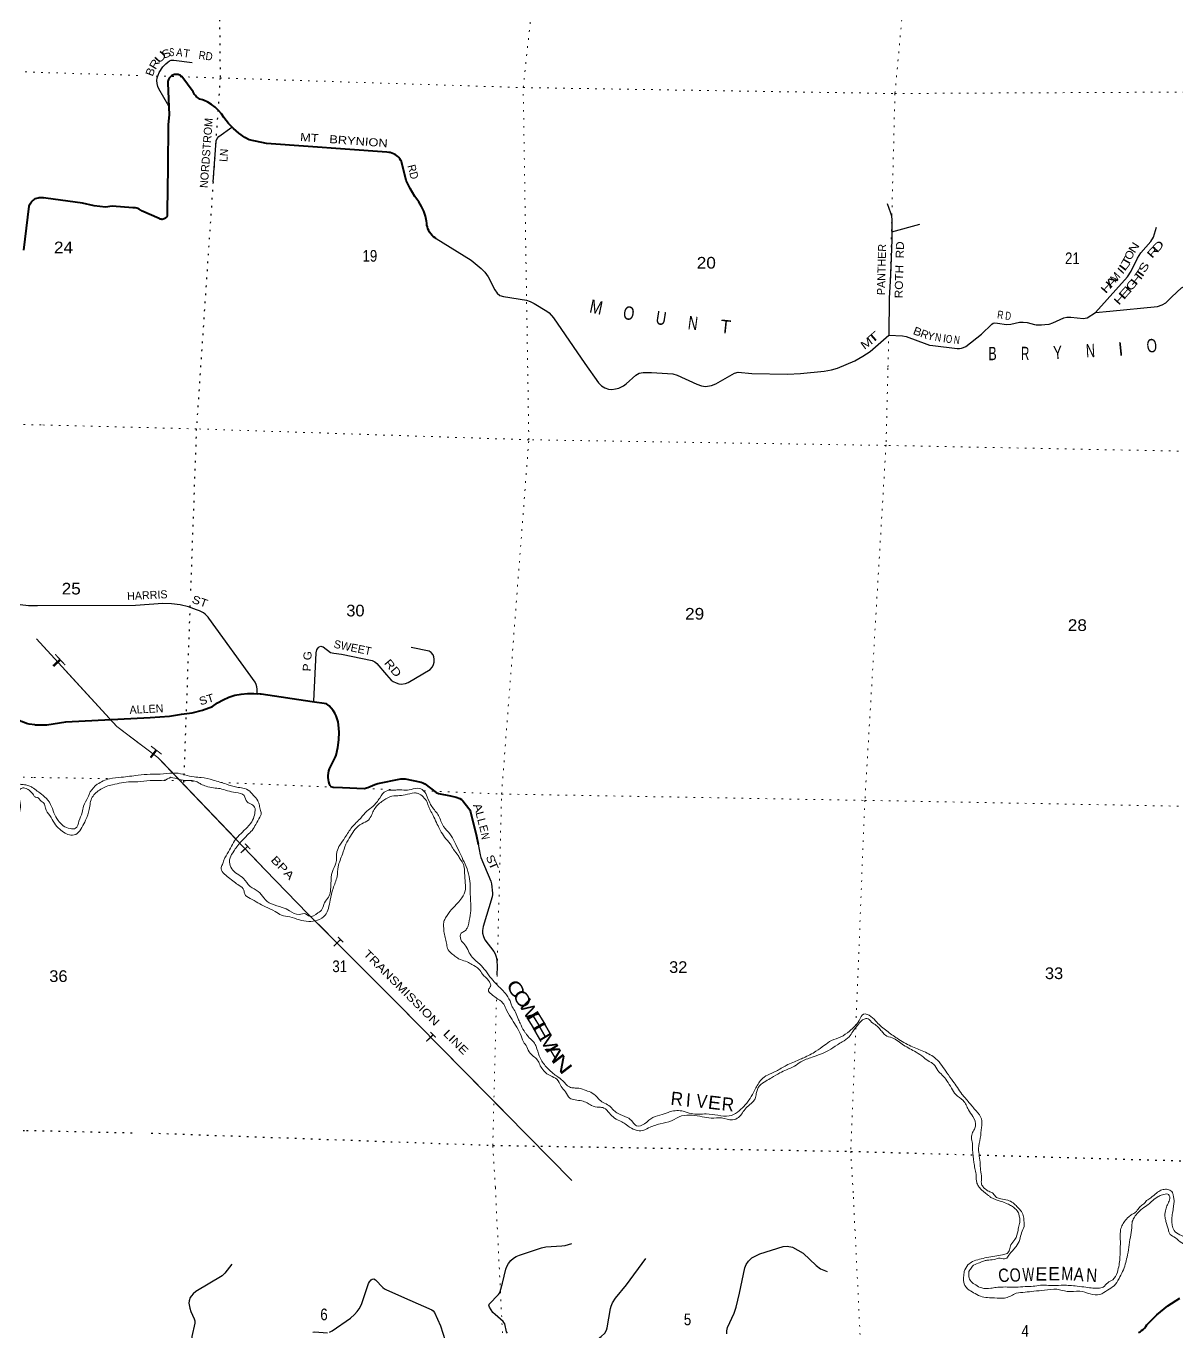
# Model space of a CAD drawing. Header units: feet. Extents: x -509309 to -252658, y -547785 to -360805.
# Drawn here: x -476531 to -459270, y -500895 to -481320 of the extents above; entities that cross this region are included whole.
import ezdxf
from ezdxf.enums import TextEntityAlignment as Align

# ---------------------------------------------------------------- set-up
doc = ezdxf.new("R2010")
doc.units = ezdxf.units.FT
doc.header["$LTSCALE"] = 80
doc.linetypes.add('DOTTED', pattern=[1.5, 0.3, -1.2])
for name, color, linetype, lineweight in [('26', 7, 'Continuous', 40), ('27', 7, 'Continuous', 13), ('29', 7, 'Continuous', 25), ('39', 7, 'Continuous', 13), ('42', 7, 'Continuous', 13), ('46', 7, 'Continuous', 13), ('6', 7, 'DOTTED', 25), ('7', 7, 'DOTTED', 13)]:
    doc.layers.add(name, color=color, linetype=linetype, lineweight=lineweight)
doc.layers.add('30', color=7, linetype='Continuous')
doc.layers.add('41', color=7, linetype='Continuous')

msp = doc.modelspace()

# ---------------------------------------------------------------- linework, layer by layer
at = {"layer": '26'}
msp.add_line((-476235.98, -483897.05), (-476268, -483892.05), dxfattribs=at)
for points in [[(-470378, -484506.05), (-470396.58, -484494.63), (-470420.12, -484477.02), (-470441.69, -484457.05), (-470461.06, -484434.93), (-470478, -484410.92), (-470492.35, -484385.26), (-470503.93, -484358.24), (-470512.62, -484330.16), (-470518.33, -484301.32), (-470521, -484272.05), (-470525.03, -484245.15), (-470542.07, -484168.74), (-470567, -484094.53), (-470599.55, -484023.33), (-470639.36, -483955.92), (-470686, -483893.05), (-470700.05, -483872.71), (-470770.31, -483756.23), (-470828, -483633.05), (-470902, -483347.05), (-470910.01, -483331.86), (-470923.66, -483310.71), (-470939.46, -483291.1), (-470957.21, -483273.25), (-470976.74, -483257.36), (-470997.82, -483243.59), (-471020.22, -483232.1), (-471043.7, -483223.01), (-471068, -483216.43), (-471092.86, -483212.43), (-471118, -483211.05), (-472927, -483077.05), (-473186, -483024.05), (-473249.55, -482988.27), (-473339.43, -482926.76), (-473422.39, -482856.18), (-473497.52, -482777.33), (-473564, -482691.05), (-473602.03, -482635.4), (-473646, -482583.6), (-473695.15, -482536.68), (-473748.93, -482495.16), (-473806.76, -482459.48), (-473868, -482430.05), (-473884.52, -482426.8), (-473905.08, -482420.72), (-473924.9, -482412.52), (-473943.74, -482402.29), (-473961.42, -482390.15), (-473977.73, -482376.23), (-473992.49, -482360.68), (-474005.55, -482343.68), (-474016.76, -482325.4), (-474026, -482306.05), (-474197, -482073.05), (-474202.6, -482068.78), (-474213.96, -482061.47), (-474226.02, -482055.39), (-474238.65, -482050.61), (-474251.71, -482047.17), (-474265.05, -482045.12), (-474278.54, -482044.47), (-474292.03, -482045.23), (-474305.35, -482047.4), (-474318.38, -482050.96), (-474330.97, -482055.85), (-474342.98, -482062.03), (-474354.27, -482069.44), (-474364.73, -482077.98), (-474374.24, -482087.57), (-474382.69, -482098.1), (-474390, -482109.46), (-474396.07, -482121.52), (-474400.86, -482134.15), (-474404.3, -482147.21), (-474406.35, -482160.56), (-474407, -482174.05), (-474386, -482651.05), (-474399, -482795.05), (-474405, -483434.05), (-474413.67, -484097.05), (-474414, -484122.29), (-474413.31, -484147.05), (-474413.48, -484148.77), (-474415.15, -484156.94), (-474417.66, -484164.88), (-474420.98, -484172.52), (-474425.09, -484179.77), (-474429.93, -484186.55)], [(-476563.81, -484676.99), (-476485.39, -484021.31), (-476479.02, -484003.01), (-476470.78, -483985.48), (-476460.75, -483968.91), (-476449.04, -483953.47), (-476435.79, -483939.35), (-476421.13, -483926.69), (-476405.22, -483915.63), (-476388.25, -483906.29), (-476370.4, -483898.78), (-476351.85, -483893.17), (-476332.82, -483889.54), (-476313.52, -483887.91), (-476294.15, -483888.31)], [(-476294.15, -483888.31), (-476274.93, -483890.73), (-476265.39, -483892.71)], [(-474429.93, -484186.55), (-474435.46, -484192.78), (-474441.61, -484198.41), (-474448.31, -484203.36), (-474455.49, -484207.58), (-474463.07, -484211.03), (-474470.97, -484213.67), (-474479.11, -484215.46), (-474487.39, -484216.4), (-474495.72, -484216.47), (-474504.01, -484215.66), (-474512.17, -484214), (-474520.12, -484211.49), (-474527.76, -484208.16), (-474535, -484204.05), (-474798, -484091.05), (-474803.26, -484086.44), (-474818.99, -484074.51), (-474835.89, -484064.29), (-474853.77, -484055.89), (-474872.43, -484049.41), (-474891.66, -484044.91), (-474911.25, -484042.45), (-474931, -484042.05), (-475238, -484021.05), (-475338, -484032.05), (-475512, -484014.05), (-475684, -483976.05), (-476235.98, -483897.05)], [(-476398.93, -491793.74), (-476485.52, -491782.53), (-476524.24, -491773.33), (-476561.79, -491760.14), (-476597.75, -491743.09), (-476631.73, -491722.37), (-476663.36, -491698.22), (-477179.76, -491254.69)], [(-476398.93, -491793.74), (-476219, -491793.05), (-475936, -491750.05), (-474671, -491685.05), (-474381.41, -491663.85), (-474201, -491635.05), (-474042.43, -491613.61), (-473886.97, -491575.71), (-473737, -491522.05), (-473659.57, -491466.48), (-473576.75, -491419.31), (-473489.45, -491381.06), (-473398.64, -491352.14), (-473305.3, -491332.88), (-473210.46, -491323.47), (-473115.15, -491324.04), (-473065.92, -491329.5)], [(-471970.54, -492708.08), (-471971.78, -492705.77), (-471975.94, -492695.6), (-471979, -492685.05), (-471979.72, -492683.16), (-471989.96, -492651.31), (-471996.82, -492618.56), (-472000.21, -492585.27), (-472000.1, -492551.81), (-471996.5, -492518.54), (-471989.44, -492485.84), (-471979, -492454.05), (-471888, -492275.05), (-471879.53, -492247.48), (-471853.01, -492135.61), (-471838.33, -492021.58), (-471835.65, -491906.64), (-471845, -491792.05), (-471851.41, -491750.59), (-471863.08, -491705.41), (-471879.4, -491661.69), (-471900.21, -491619.93), (-471925.27, -491580.56), (-471954.31, -491544.03), (-471987, -491510.74), (-472023, -491481.05), (-472238, -491449.05), (-473006, -491337.05), (-473020.42, -491334.56), (-473065.92, -491329.5)], [(-471970.54, -492708.08), (-471959.65, -492717.74), (-471925, -492727.93), (-471784.4, -492736.08), (-471458.36, -492748.32), (-471407.42, -492736.08), (-471299.42, -492689.2), (-471257.05, -492675.19), (-470912.25, -492605.62), (-470871.5, -492603.58), (-470847.61, -492605.95), (-470606.6, -492654.55), (-470578.07, -492662.7), (-470550.96, -492677.17), (-470382.45, -492807.44), (-470344.89, -492821.55), (-470167.54, -492859.07), (-470078.82, -492878.79), (-470023.81, -492897.13), (-469999.36, -492912.43), (-469978.98, -492931.79), (-469889.32, -493047.99), (-469877.09, -493070.42), (-469866.18, -493098.39), (-469773.36, -493461.19), (-469749.89, -493581.77)], [(-459848.23, -500906.06), (-459822.64, -500892.68), (-459798.58, -500876.7), (-459776.33, -500858.29), (-459756.12, -500837.65), (-459738.18, -500815.02), (-459722.71, -500790.63), (-459720.76, -500787.12), (-459569.82, -500636.92), (-459404, -500503.33), (-459225.14, -500387.8)]]:
    msp.add_lwpolyline(points, dxfattribs=at)
at = {"layer": '29'}
msp.add_line((-463543.87, -484405.2), (-463125.2, -484286.56), dxfattribs=at)
for points in [[(-474391.83, -482518.6), (-474540.03, -482261.62), (-474554.03, -482222.67), (-474563.82, -482180.61), (-474570.33, -482132.97), (-474563.82, -482094.99), (-474534.25, -482015.86), (-474478.24, -481931.91), (-474435.75, -481882.96), (-474407.3, -481859.79), (-474380.43, -481842.22), (-474356.36, -481831.25), (-474339.67, -481829.99), (-474315.73, -481830.71), (-474039.08, -481867.52)], [(-473724.29, -483652.42), (-473679.46, -483040.86), (-473667.23, -483004.17), (-473638.7, -482975.63), (-473447.01, -482835.23)], [(-463615.05, -483981.38), (-463566.29, -484119.25), (-463552.02, -484166.13), (-463543.87, -484227.29), (-463543.87, -484516.76), (-463563.92, -485058.42), (-463583.71, -485398), (-463589.29, -485953.68)], [(-460491.12, -485614.24), (-460012.75, -485079.28), (-459957.47, -484993.76), (-459863.47, -484800), (-459810.76, -484716.52), (-459660.84, -484546.37), (-459619.21, -484484.13), (-459573.84, -484333.14)], [(-460491.12, -485614.24), (-460275.85, -485594.95), (-459563.41, -485523.16), (-459488.8, -485499.32), (-459435.82, -485466.7), (-459348.16, -485377.9), (-459203.5, -485244.43), (-459142.39, -485213.93), (-458960.22, -485164.03), (-458857.11, -485132.38), (-458567.75, -485022.3), (-458514.77, -484993.76), (-458476.2, -484964.98), (-458433.27, -484918.34), (-458427.16, -484902.03), (-458425.11, -484875.53), (-458442.58, -484782.25), (-458486.67, -484590.92), (-458499.16, -484478.56), (-458492.36, -484443.36), (-458456.46, -484333.93)], [(-470378, -484506.05), (-469854.86, -484828.86), (-469705.92, -484952.99), (-469652.94, -485006), (-469599.91, -485076.73), (-469502.15, -485275.08), (-469463.27, -485322.92), (-469424.72, -485356.62), (-469368.53, -485371.86), (-469027.28, -485428.47), (-468972.35, -485446.32), (-468911.21, -485478.93), (-468719.67, -485593.09), (-468687.07, -485617.55), (-468622.4, -485693.02), (-468148.52, -486375.6), (-467943.13, -486667.92), (-467900.51, -486714.28), (-467851.61, -486742.82), (-467794.55, -486763.2), (-467745.7, -486768.04), (-467692.67, -486759.13), (-467639.69, -486746.9), (-467570.4, -486714.28), (-467530.41, -486684.77), (-467387.01, -486551.2), (-467334.7, -486522.9), (-467276.97, -486510.43), (-467151.88, -486514.6), (-466832.75, -486534.89), (-466763.9, -486552.67), (-466471.34, -486689.74), (-466400.76, -486714.28), (-466340.37, -486721.05), (-466250.71, -486708.82), (-466184.24, -486682.69), (-465903.56, -486522.66), (-465849.73, -486509.15), (-465645.69, -486527.5), (-465108.39, -486538.23), (-464917.31, -486526.74), (-464562.75, -486494.12), (-464448.63, -486473.74), (-464361.31, -486449.51), (-464102.22, -486339.21), (-463980.46, -486269.42), (-463869.92, -486196.51), (-463589.29, -485953.68)], [(-463589.29, -485953.68), (-463384.93, -485962.07), (-463329.13, -485973.78), (-463021.84, -486089.32), (-462979.42, -486100.69), (-462928.48, -486108.84), (-462565.77, -486153.69), (-462531.12, -486153.69), (-462500.16, -486149.55), (-462469.99, -486139.42), (-462435.35, -486121.07), (-462198.52, -485936.99), (-462048.18, -485786.76), (-462024.85, -485774.44), (-462003.35, -485768.41), (-461962.6, -485770.45), (-461826.76, -485790.61), (-461760.87, -485788.79), (-461630.45, -485758.22), (-461574.91, -485756.46), (-461518.38, -485764.33), (-461406.3, -485794.91), (-461379.58, -485796.53), (-461302.37, -485798.99), (-461249.39, -485794.91), (-461184.18, -485786.76), (-461132, -485770.25), (-460966.15, -485695.02), (-460922.66, -485684.79), (-460862.22, -485684.83), (-460672.46, -485702.57), (-460646.23, -485699.1), (-460617.7, -485690.95), (-460491.12, -485614.24)], [(-476362.08, -490008.51), (-476496.25, -490009.6), (-476621.64, -489997.46), (-476745.07, -489972.27), (-476865.2, -489934.32), (-476980.7, -489884.02), (-477090.31, -489821.92)], [(-473065.92, -491329.5), (-473064.75, -491306.05), (-473064.28, -491296.66), (-473066.17, -491260.78), (-473071.81, -491225.29), (-473081.12, -491190.59), (-473094, -491157.05), (-473791.55, -490194.86), (-473801.1, -490182.12), (-473822.33, -490158.01), (-473845.96, -490136.25), (-473871.73, -490117.08), (-473899.37, -490100.71), (-473928.56, -490087.32), (-473959, -490077.05), (-473973.41, -490070.92), (-474096.09, -490027.06), (-474222.67, -489996.26), (-474351.78, -489978.86), (-474482, -489975.05), (-474891, -490007.05), (-476362.08, -490008.51)], [(-472216.87, -491437.61), (-472177.86, -490713.01), (-472169.53, -490671.04), (-472149.16, -490638.43), (-472134.89, -490624.16), (-472110.56, -490615.13), (-472096.18, -490618.04), (-472075.8, -490626.2), (-471965.11, -490709.64), (-471916.86, -490719.98), (-471799.46, -490736.79), (-471342.22, -490832.09), (-471299.46, -490848.33), (-471270.89, -490872.86), (-471127.17, -491045.65), (-471056.93, -491123.6), (-471024.33, -491146.02), (-470980.53, -491166.18), (-470940.78, -491178.64), (-470904.1, -491182.72), (-470840.43, -491176.54), (-470802.22, -491160.29), (-470472.66, -490966.05), (-470433.39, -490925.86), (-470419.13, -490891.2), (-470410.98, -490856.55), (-470411.54, -490809.99), (-470413.02, -490775), (-470425.24, -490746.46), (-470453.77, -490709.77), (-470484.02, -490691.76), (-470757.07, -490635.28)], [(-469749.89, -493581.77), (-469718.15, -493744.83), (-469708.98, -493782.9), (-469560.08, -494137.65), (-469550.03, -494180.42), (-469535.76, -494319.04), (-469537.8, -494339.43), (-469541.44, -494372.18), (-469675.87, -494815.88), (-469686.56, -494877.61), (-469686.56, -494916.34), (-469672.29, -494969.34), (-469648.19, -495018.69), (-469515.29, -495192.78), (-469497.05, -495228.24), (-469480.74, -495271.05), (-469468.52, -495319.97), (-469464.32, -495420.31), (-469468.52, -495544.22)], [(-469311.3, -500914.9), (-469325.67, -500893.34), (-469350.82, -500772.95), (-469363.39, -500753.19), (-469374.67, -500740.69), (-469495.71, -500635.58), (-469528.64, -500604.05), (-469578.93, -500526.78), (-469590.45, -500496.69), (-469586.11, -500480.06), (-469442.98, -500333.98), (-469428.04, -500312.96), (-469419.06, -500289.6), (-469383.43, -500162.47), (-469336.44, -499955.38), (-469321.2, -499914.97), (-469295.13, -499870.93), (-469262.8, -499826.01), (-469221.49, -499791.87), (-469179.84, -499764.21), (-469128.09, -499743.36), (-468798.7, -499635.61), (-468736.53, -499621.17), (-468496.43, -499604.32), (-468445.55, -499597.81), (-468346.13, -499569.66)], [(-466018.51, -500924.94), (-466018.97, -500878.95), (-466011.79, -500828.64), (-465909.7, -500613.84), (-465878.87, -500523.17), (-465829.01, -500316.5), (-465749.58, -499937.12), (-465731.59, -499883.5), (-465695.67, -499833.18), (-465645.37, -499786.47), (-465526.83, -499725.37), (-465174.78, -499613.97), (-465114.65, -499608.75), (-465034.69, -499624.75), (-464877.62, -499714.91), (-464679.05, -499897.87), (-464615.73, -499947.32), (-464518.15, -499992.21)], [(-473444.65, -499877.86), (-473550.23, -500014.69), (-473590.22, -500052.59), (-473984.34, -500289.1), (-474024.41, -500323.75), (-474051.35, -500352.5), (-474071.11, -500381.25), (-474085.48, -500427.96), (-474087.9, -500462.21), (-474076.5, -500541.17), (-474061.05, -500588.49), (-474010.05, -500701.09), (-474001.06, -500731.63), (-474002.63, -500763.05), (-474044.43, -500962.73), (-474047.76, -501024.52), (-474042.37, -501067.64), (-474022.61, -501139.52), (-473996.52, -501193.21), (-473892.11, -501368.2)], [(-468397.2, -501457.66), (-468169.49, -501267.67), (-468149.2, -501247.32), (-468136.62, -501223.96), (-468077.82, -501082.45), (-468068.37, -501071.22), (-468055.8, -501060.44), (-467949.1, -501001.59), (-467904.93, -500965.21), (-467852.84, -500914.9), (-467825.9, -500869.97), (-467813.6, -500834.76), (-467764.98, -500545.13), (-467757.64, -500508.81), (-467736.09, -500460.29), (-467691.56, -500387.75), (-467525.77, -500189.2), (-467236.21, -499793.7)], [(-471979.98, -500901.29), (-471939.07, -500878.96), (-471666.07, -500688.06), (-471603.19, -500634.59), (-471565.47, -500591.47), (-471534.93, -500548.34), (-471502.25, -500485.49), (-471397.4, -500170.35), (-471378.66, -500142.26), (-471357.11, -500117.1), (-471339.14, -500104.53), (-471316.78, -500101.06), (-471288.86, -500113.51), (-471179.94, -500228.32), (-471155.94, -500248.28), (-471127.21, -500264.44), (-470777.69, -500419.99), (-470447, -500563), (-470423.12, -500578.9), (-470405.15, -500605.85), (-470317.21, -500806.23), (-470140.17, -501353.95)], [(-472231.84, -500900.53), (-472205.9, -500893.25), (-472009.12, -500907.72)]]:
    msp.add_lwpolyline(points, dxfattribs=at)
at = {"layer": '39'}
for points in [[(-476512.15, -492759.41), (-476550.96, -492743.8), (-476603.17, -492746.45), (-476649.34, -492823.44), (-476631.55, -492908.12), (-476616.68, -493026.81), (-476631.81, -493142.71), (-476638.28, -493234.78), (-476650.34, -493310.66), (-476672.09, -493374.25), (-476732.34, -493452.88), (-476824.01, -493506.63), (-476907.03, -493536.55), (-476961.08, -493533.13), (-477064.41, -493498.35), (-477135.37, -493452.39), (-477178.01, -493397.14), (-477234.24, -493325.5), (-477259.99, -493238.6), (-477280, -493161.89), (-477287.82, -493079.48), (-477306.03, -493010.83), (-477330.21, -492940.02), (-477335.92, -492853.65), (-477375.32, -492752.37), (-477411.62, -492685.25), (-477449.87, -492616.08), (-477496.2, -492548.71), (-477544.9, -492495.3), (-477615.48, -492435.31), (-477759.61, -492351.35), (-477820.6, -492307.65), (-477901.74, -492267.44), (-478000.8, -492222.74), (-478046.2, -492195.49), (-478129.87, -492175.26), (-478206.07, -492175.28), (-478303.11, -492204.83), (-478401.11, -492270.45), (-478495.16, -492338.17), (-478551.78, -492430.93), (-478597.79, -492501.91), (-478654.04, -492580.65), (-478731.66, -492708.96), (-478786.71, -492817.8), (-478888.54, -492951.49), (-479005.7, -493058.71), (-479133.15, -493175.69), (-479241.71, -493261.08), (-479320.26, -493349.26), (-479397.08, -493447.51), (-479483.38, -493525.46), (-479594.86, -493644.86), (-479716.03, -493751.98), (-479795.51, -493800.04), (-479889.56, -493867.76), (-479975.17, -493919.66), (-480042.47, -493962.02), (-480080.76, -493969.04), (-480144.66, -493959.35), (-480187.14, -493898.09), (-480239.51, -493906.75), (-480336.57, -493862.11), (-480394.96, -493796.42), (-480457, -493716.61), (-480538.15, -493602.2), (-480595.91, -493512.47), (-480639.26, -493409.08), (-480697.55, -493339.39), (-480739.92, -493274.12), (-480797.68, -493184.39), (-480822.49, -493137.62), (-480885.92, -493109.9), (-480947.55, -493090.25), (-481011.94, -493098.59), (-481117.64, -493151.98), (-481193.23, -493204.14), (-481292.19, -493305.83), (-481373.9, -493361.84), (-481476.18, -493437.37), (-481569.13, -493539.21), (-481722.74, -493659.52), (-481736.02, -493668.55)], [(-476419.02, -492744.04), (-476345.06, -492800.35), (-476253.19, -492871.77), (-476162.88, -492987.32), (-476113.11, -493113.52), (-476050.88, -493228.11), (-475975.35, -493307), (-475872.45, -493350.7), (-475787.92, -493345.57), (-475737.89, -493236.85), (-475691.23, -493109.94), (-475669.7, -493012.29), (-475604.92, -492884), (-475567.77, -492798.93), (-475463.37, -492686.05), (-475279.72, -492604.01), (-475104.14, -492579.92), (-474852.05, -492550.43), (-474670.74, -492534.57), (-474469.72, -492529.42), (-474284.54, -492517.71), (-474011.43, -492575.28), (-473903.32, -492585.02), (-473725.93, -492623.24), (-473527.25, -492684.28), (-473372.13, -492727.75), (-473278.28, -492743.03), (-473177.46, -492788.65), (-473123.42, -492850.75), (-473056.05, -492933.38), (-473032.38, -493002.47), (-473014.95, -493077.36), (-473005.11, -493139.94), (-473024.51, -493177.43), (-473086.65, -493287.74), (-473141.99, -493376.2), (-473212.81, -493448.06), (-473308.77, -493549.18), (-473369.56, -493621.38), (-473416.17, -493690.06), (-473471.8, -493786.54), (-473478.15, -493852.59), (-473447.52, -493952.03), (-473365.82, -494027.12), (-473267.94, -494098.75), (-473171.68, -494216.51), (-473049.79, -494290.98), (-472966.94, -494390.2), (-472851.57, -494478.5), (-472688.78, -494532.28), (-472578.08, -494582.27), (-472437.43, -494637.3), (-472338.71, -494628.64), (-472281.75, -494664.73), (-472155.47, -494614.85), (-472089.08, -494554.89), (-472053.66, -494461.73), (-471994.44, -494377.42), (-471967.25, -494290), (-471959.06, -494171.82), (-471936.71, -493993.87), (-471884.03, -493867.17), (-471868.05, -493699.05), (-471824.24, -493596.15), (-471747.99, -493484.31), (-471644.1, -493329.25), (-471510.69, -493191.27), (-471418.68, -493088), (-471329.8, -493016.76), (-471226.98, -492891.78), (-471130.88, -492786.65), (-471015.9, -492772.53), (-470893.33, -492770.72), (-470784.87, -492770.43), (-470663.45, -492744.48), (-470568.37, -492781.88), (-470513.39, -492874.12), (-470444.27, -493021.07), (-470344.57, -493155.01), (-470270, -493318.21), (-470173.53, -493429.95), (-470105.5, -493550.76), (-470034.16, -493691.76), (-469978.3, -493816.16), (-469916.93, -493954.81), (-469878.04, -494104.73), (-469868.96, -494245.6), (-469867.34, -494370.15), (-469859.91, -494500.93), (-469863.87, -494613.23), (-469891.4, -494766.9), (-469916.15, -494842.35), (-469953.82, -494885.24), (-470003.17, -494917.68), (-470010.58, -495013.8), (-469949.08, -495092.22), (-469896.18, -495186.4)], [(-477417, -492570.05), (-477333, -492692.05), (-477311, -492768.05), (-477289, -492856.05), (-477255, -492990.05), (-477221, -493136.05), (-477189, -493270.05), (-477115, -493356.05), (-477031, -493412.05), (-476929, -493436.05), (-476811, -493402.05), (-476761, -493324.05), (-476709, -493230.05), (-476697, -493114.05), (-476703, -493010.05), (-476721, -492900.05), (-476727, -492804.05), (-476701, -492722.05), (-476653, -492690.05), (-476591, -492688.05), (-476519, -492698.05), (-476459, -492720.05), (-476419, -492744.05)], [(-474358.95, -492577.4), (-474461.09, -492626.1), (-474617.76, -492626.74), (-474817.27, -492646), (-474959.97, -492649.13), (-475099.09, -492664.43), (-475234.62, -492691.9), (-475329.96, -492718.75), (-475484.02, -492815.86), (-475538.44, -492878.25), (-475583.07, -493061.45), (-475639.03, -493224.18), (-475695.08, -493332.69), (-475764.61, -493424.68), (-475857.87, -493449.59), (-475947.15, -493418.41), (-476027.41, -493359.43), (-476106.53, -493268.36), (-476174.85, -493155.58), (-476241.16, -493042.86), (-476262.61, -492967.83), (-476317.43, -492927.8), (-476348.25, -492890.6), (-476393.96, -492876.98), (-476421.02, -492844.03)], [(-469551.48, -495832.75), (-469597.57, -495772.94), (-469588.77, -495751.16), (-469565.43, -495715.81), (-469594.4, -495626.47), (-469685.49, -495532.98), (-469739.04, -495456.85), (-469845.09, -495388.95), (-469915.96, -495348.37), (-470017.13, -495312.77), (-470068.36, -495284.9), (-470130.92, -495236.57), (-470200.79, -495167.91), (-470222.1, -495088.87), (-470241.19, -495003.88), (-470260.14, -494914.88), (-470268.7, -494816.19), (-470264, -494740.05), (-470238.02, -494686.73), (-470149.23, -494561.27), (-470055.42, -494464.09), (-469994.42, -494385.87), (-469941.95, -494265.18), (-469947.09, -494126.46), (-469956.1, -493983.58), (-469970.76, -493886.7), (-470018.28, -493810.77), (-470050.47, -493755.45), (-470119.49, -493662.72), (-470170.82, -493580.64), (-470253.6, -493479.41), (-470318.19, -493374.79), (-470363.35, -493288.9), (-470413.62, -493176.74), (-470458.85, -493092.86), (-470492.48, -493021.42), (-470516.22, -492954.34), (-470575.64, -492873.99), (-470650.16, -492823.24), (-470706.12, -492815.3), (-470845.73, -492844.64), (-470956.62, -492856.89), (-471073.68, -492872.95), (-471194.72, -492945.1), (-471260.89, -492999.05), (-471346.16, -493138.69), (-471397.28, -493221.26), (-471495.69, -493278.12), (-471592.94, -493359.12), (-471666.98, -493465), (-471733.48, -493585.21), (-471786.94, -493733.97), (-471849.84, -493922.56), (-471867.12, -494070.56), (-471925.58, -494247.26), (-471967.92, -494422.51), (-471996.38, -494546.02), (-472044.2, -494648.79), (-472161.37, -494725.09), (-472292.46, -494740.67), (-472432.24, -494717.79), (-472575.25, -494672.72), (-472698.91, -494648.4), (-472793.42, -494594.95), (-472941.46, -494521.6), (-473170.03, -494397.29), (-473252.02, -494330.22), (-473264.07, -494273.58), (-473333.88, -494202.91), (-473410.34, -494150.09), (-473494.32, -494082.95), (-473574.16, -494011.93), (-473605.49, -493932.55), (-473579.37, -493875.21), (-473567.99, -493837.45), (-473548.17, -493787.94), (-473477.72, -493669.88), (-473419.59, -493559.43), (-473352.14, -493469.38), (-473239.71, -493356.78), (-473181.28, -493294.53), (-473121.64, -493198.19), (-473097.97, -493096.59), (-473096.2, -493046.46), (-473146.37, -492988.51), (-473217.3, -492949.93), (-473262.19, -492856.02), (-473385, -492807.63), (-473510.66, -492783.24), (-473622, -492751.3), (-473722.01, -492739.83), (-473829.55, -492714.05), (-473908.8, -492683.22), (-473963.9, -492651.21), (-474041.49, -492630.47), (-474111.77, -492630.07), (-474358.95, -492577.4)], [(-476421, -492844.05), (-476442, -492819.05), (-476462, -492798.05), (-476483, -492776.05), (-476516, -492757.05)], [(-469896.18, -495186.4), (-469841.12, -495276.64), (-469726.32, -495380.98), (-469637.59, -495484.43), (-469551.22, -495597.83), (-469462.35, -495697.27), (-469326.82, -495840.47), (-469259, -495967.29), (-469238.85, -496022.2), (-469189.53, -496104.21), (-469150.74, -496199.92), (-469120.98, -496267.2), (-469062.83, -496383.65), (-469037.96, -496418.64), (-468984.06, -496484.75), (-468916.2, -496553.34), (-468880.35, -496618.83), (-468835.09, -496758.93), (-468743.84, -496904.63), (-468643, -497006.48), (-468576.57, -497058.96), (-468480.69, -497130.53), (-468381.51, -497222.28), (-468311.8, -497238.73), (-468241.59, -497241.14), (-468132.33, -497275.02), (-468041.33, -497314.29), (-467943.94, -497399.96), (-467877.65, -497456.45), (-467788.87, -497501.66), (-467715.13, -497574.47), (-467652.57, -497622.81), (-467516, -497679.7), (-467432.08, -497748.85), (-467373.89, -497807.07), (-467254.27, -497775.03), (-467128.36, -497678.96), (-466990.33, -497637.52), (-466870.28, -497593.45), (-466673.27, -497588.17), (-466555.99, -497622.32), (-466329.25, -497628.09), (-466155.23, -497648.13), (-465984.86, -497657.99), (-465862.38, -497601.96), (-465762.77, -497511.01), (-465708.42, -497450.63), (-465638.04, -497334.57), (-465552.28, -497180.9), (-465501.58, -497110.35), (-465410.91, -497045.2), (-465282.34, -496987.37), (-465128.64, -496900.28), (-465028.65, -496855.52), (-464938.83, -496814.43), (-464867.49, -496784.75), (-464683.34, -496688.67), (-464557.65, -496598.61), (-464450.72, -496527.99), (-464310.19, -496472.58), (-464182.63, -496386.6), (-464101.71, -496313.08), (-464034.33, -496225.03), (-463968.74, -496130.9), (-463859.55, -496166.78), (-463772.19, -496252.11), (-463622.2, -496383.76), (-463465.41, -496493.56), (-463258.68, -496611.1), (-463066.73, -496691.98), (-462883.79, -496800.67), (-462718.58, -497013.17), (-462628.49, -497134.73), (-462494.8, -497330.08), (-462388.73, -497454.2), (-462280.79, -497582.4), (-462200.65, -497701.61), (-462201.25, -497832.11), (-462218.88, -497990.13), (-462244.54, -498147.88), (-462234.39, -498258.67), (-462220.66, -498381.62), (-462212.6, -498494.35), (-462202.4, -498546.9), (-462203.16, -498625.19), (-462202.57, -498665.37), (-462193.6, -498695.79), (-462158.99, -498739.15), (-462090.41, -498787.69), (-462037.03, -498811.61), (-461992.66, -498863.33), (-461976.07, -498881.12)], [(-462062.3, -498880.38), (-462096.62, -498849.72), (-462149.36, -498807.75), (-462190.35, -498774.22), (-462238.73, -498722.36), (-462268.77, -498663.09), (-462278.96, -498610.54), (-462282.14, -498530.11), (-462299.16, -498443.18), (-462314.09, -498354.32), (-462333.44, -498162.9), (-462335.04, -498094.57), (-462349.83, -498001.7), (-462347.85, -497945.54), (-462315.14, -497872.37), (-462290.88, -497810.96), (-462331.98, -497666.98), (-462394.7, -497566.44), (-462478.08, -497425.03), (-462585.42, -497337), (-462652.3, -497240.33), (-462718.75, -497131.63), (-462790, -497044.85), (-462857.87, -496976.26), (-462918.8, -496881.8), (-462985.58, -496839.34), (-463069.78, -496778.22), (-463181.57, -496702.1), (-463368.59, -496595.28), (-463541.49, -496486.93), (-463642.52, -496447.32), (-463687.1, -496401.61), (-463731.39, -496347.88), (-463779.91, -496300.03), (-463848.56, -496253.5), (-463873.57, -496222.52), (-463934.98, -496198.33), (-463983.9, -496218.73), (-464044.34, -496280.91), (-464130.55, -496390.4), (-464187.68, -496472.77), (-464288.67, -496545.61), (-464362.58, -496591.26), (-464496.22, -496679.03), (-464614.55, -496731.19), (-464742.7, -496776.99), (-464909.88, -496847.55), (-465006.49, -496910.5), (-465126.97, -496966.6), (-465224.95, -497011.42), (-465350.08, -497085.44), (-465436.17, -497134.69), (-465531.06, -497205.72), (-465579.3, -497320.53), (-465598.19, -497400.2), (-465731.6, -497538.18), (-465845.02, -497678.86), (-465934.7, -497715.94), (-466100.41, -497688.16), (-466255.15, -497690.88), (-466388.98, -497670.22), (-466542.8, -497646.86), (-466699.82, -497657.53), (-466848.95, -497728.72), (-467021.29, -497775), (-467194.21, -497837.34), (-467308.24, -497881.61), (-467425.81, -497855.49), (-467527.92, -497789.73), (-467596.71, -497747.21), (-467705.12, -497689.27), (-467782.88, -497616.32), (-467864.51, -497539.23), (-467936.37, -497526.72), (-468051.93, -497500.66), (-468114.77, -497460.35), (-468196.17, -497433.46), (-468297.97, -497415.91), (-468377.36, -497389.09), (-468442.37, -497296.5), (-468503.8, -497216.08), (-468572.18, -497105.3), (-468662.9, -497058.01), (-468766.59, -496980.15), (-468818.13, -496904.09), (-468851.83, -496834.66), (-468905.94, -496774.57), (-468972.22, -496718.08), (-469020.98, -496620.02), (-469070.58, -496546.03), (-469118.48, -496423.91), (-469188.38, -496299.02), (-469260.64, -496184.1), (-469336.13, -496046.97), (-469379.43, -495965.17), (-469481.11, -495887.38), (-469551.48, -495832.75)], [(-459723.61, -498926.85), (-459661, -498884.05), (-459574, -498814.05), (-459510, -498772.05), (-459443, -498757.05), (-459375, -498771.05), (-459348, -498792.05), (-459330, -498823.05), (-459320, -498874.05), (-459310.05, -498935.17)], [(-462062.3, -498880.38), (-462014.28, -498898.69), (-461966.78, -498920.15), (-461907.14, -498937.95), (-461813.97, -498974.79), (-461752.73, -499006.67), (-461695.78, -499048.46), (-461647.49, -499112.05), (-461634.85, -499160.54), (-461624.5, -499219), (-461634.54, -499288.88), (-461653.04, -499374.56), (-461699.09, -499511.56), (-461759.44, -499587.98), (-461781.67, -499663.52), (-461817.34, -499718.61), (-461884.08, -499738.69), (-461998.96, -499759.36), (-462123.86, -499779.74), (-462230.9, -499806.65), (-462334.11, -499839.7), (-462403.78, -499891.78), (-462458.75, -499990.41), (-462469.19, -500074.32), (-462462, -500172.79), (-462386.52, -500267.26), (-462295.81, -500320.06), (-462191.02, -500371.28), (-462083.07, -500382.49), (-461926.93, -500391.11), (-461834.54, -500385.82), (-461680.16, -500316.19), (-461547.36, -500300.06), (-461414.56, -500283.93), (-461255.78, -500270.57), (-461068.89, -500256.04), (-460915.45, -500288.64), (-460726.9, -500286.19), (-460571.62, -500324.87), (-460425.55, -500335.2), (-460311.35, -500268.39), (-460211.22, -500203.17), (-460137.93, -500095.05), (-460043.56, -499881.28), (-460018.46, -499775.74), (-459990.1, -499626.19), (-459967.68, -499474.46), (-459947.62, -499334.69), (-459938.9, -499240.71), (-459906.94, -499175.48), (-459850.78, -499104.95), (-459789, -499048.63), (-459698.9, -498983.11), (-459657.73, -498946.23), (-459635.16, -498928.7)], [(-461976.07, -498881.12), (-461912.06, -498899.71), (-461808.4, -498920.81), (-461727.36, -498961.3), (-461668.82, -499017.17), (-461614.34, -499074.93), (-461574.46, -499152.3), (-461564.63, -499228.79), (-461563.05, -499313.05), (-461599.93, -499410.22), (-461626.92, -499511.68), (-461682, -499614.32), (-461731.87, -499675.01), (-461791.99, -499743.42), (-461835.61, -499796.27), (-461919.64, -499789.78), (-462012.43, -499809.09), (-462119.06, -499821.99), (-462169.55, -499834.53), (-462252.67, -499866.16), (-462336.19, -499911.82), (-462357.09, -499941.28), (-462388.52, -499988.48), (-462391.79, -500032.5), (-462379.79, -500103.03), (-462323.54, -500168.86), (-462288.11, -500191.96), (-462197.17, -500236.75), (-462062.95, -500240.72), (-461980.41, -500229.12), (-461875.95, -500222.18), (-461753.69, -500223.79), (-461653.4, -500222.74), (-461512.83, -500214.86), (-461400.35, -500208.15), (-461287.65, -500193.44), (-461167.56, -500200.99), (-461007.01, -500195.71), (-460796.77, -500205.93), (-460664.9, -500221.85), (-460555.06, -500237.13), (-460448.88, -500240.26), (-460376.19, -500222.36), (-460308.17, -500158.2), (-460232.72, -500114.31), (-460163.33, -500002.06), (-460138.06, -499890.52), (-460125.39, -499798.65), (-460122.1, -499684.46), (-460118.01, -499542.21), (-460117.57, -499387.82), (-460095.17, -499306.27), (-460057.15, -499239.22), (-459991.02, -499170.99), (-459941.79, -499132.34), (-459888.78, -499101.83), (-459863.88, -499072.48), (-459820.13, -499015.63), (-459766.78, -498973.09), (-459746.17, -498953.64), (-459723.61, -498926.85)], [(-459635.16, -498928.7), (-459550, -498866.05), (-459488, -498841.05), (-459408, -498831.05), (-459385, -498848.05), (-459378, -498869.05), (-459378, -498894.05), (-459385.12, -498933.48)], [(-459385.12, -498933.47), (-459418.89, -499007.42), (-459441, -499078.96), (-459448.01, -499183.02), (-459433.65, -499241.59), (-459397.16, -499366.99), (-459382.58, -499417.55), (-459317.91, -499469.59), (-459219.76, -499542.67), (-459117.15, -499599.84), (-458990.88, -499601.56), (-458854.23, -499521.38), (-458798.24, -499456.87), (-458726.16, -499390.82), (-458637.37, -499301.2), (-458587.67, -499246.53), (-458528.36, -499206.17), (-458481.54, -499181.48), (-458442.09, -499134.53), (-458369.39, -499116.62), (-458270.31, -499087.46), (-458179.46, -499066.09), (-458135.89, -499015.24), (-458108.81, -498979.94), (-458098.63, -498958.74)], [(-459310.05, -498935.17), (-459320.44, -499000.31), (-459331.05, -499090.23), (-459345.72, -499182.03), (-459347.11, -499230.11), (-459338.94, -499294.52), (-459311.14, -499373.54), (-459226.78, -499438.19), (-459133.78, -499481.04), (-459098.18, -499498.14), (-459032.88, -499528.14), (-458953.82, -499498.39), (-458830.91, -499407.78), (-458738.11, -499318.28), (-458678.51, -499267.91), (-458641.18, -499224.89), (-458611.41, -499165.62), (-458563.66, -499108.88), (-458504.06, -499058.5), (-458421.23, -499036.89), (-458308.53, -499022.17), (-458242.13, -499014.11), (-458205.38, -498991.13), (-458180.59, -498965.79), (-458174.31, -498957.56)]]:
    msp.add_spline(points, degree=3, dxfattribs=at)
at = {"layer": '46'}
for p, q in [((-476219.79, -490674.13), (-476376, -490504.06)), ((-473396, -493494.27), (-474501.65, -492337.77)), ((-469187.42, -497770.48), (-470310.66, -496631.03))]:
    msp.add_line(p, q, dxfattribs=at)
for points in [[(-476376, -490504.05), (-475170, -491817.05), (-474553, -492284.05), (-472944, -493967.05), (-472303, -494628.05), (-470978, -495954.05), (-468345, -498625.05)], [(-474812.69, -492087.5), (-475170, -491817.06), (-475949.2, -490968.72)], [(-472002.49, -494928.8), (-472303, -494628.06), (-472944, -493967.06), (-473119.59, -493783.4)], [(-470591.47, -496346.17), (-470978, -495954.06), (-471719.75, -495211.75)]]:
    msp.add_lwpolyline(points, dxfattribs=at)
at = {"layer": '6'}
msp.add_line((-476524.42, -497875.05), (-474852.1, -497911.46), dxfattribs=at)
for points in [[(-473365.36, -471972.23), (-473643.42, -473917.92), (-473670.01, -476659.87), (-473621.12, -482097.1), (-473977.7, -487357.75), (-474066.98, -489831.27)], [(-474073.26, -490005.29), (-474168.22, -492636.16), (-474171.69, -492685.51)], [(-480973.07, -497805.98), (-479577.04, -497852.01), (-476524.42, -497875.05)], [(-474654.04, -497915.85), (-474539.63, -497918.39), (-469531.12, -498098.43), (-464161.94, -498188.45), (-462327.16, -498240.82)], [(-462236.1, -498243.41), (-458971.56, -498336.59), (-458158.54, -498347.05)]]:
    msp.add_lwpolyline(points, dxfattribs=at)
at = {"layer": '7'}
for p, q in [((-476197.2, -482017.92), (-474794.41, -482061.04)), ((-476306.17, -487298.33), (-477861.85, -487259.88)), ((-477416.61, -492570.85), (-476415.22, -492582.77)), ((-476415.22, -492582.77), (-475266.31, -492602.01)), ((-473609.17, -492659.12), (-470892.6, -492770.72)), ((-469492.62, -498730.2), (-469366.81, -501303.49))]:
    msp.add_line(p, q, dxfattribs=at)
for points in [[(-462602.57, -466445.97), (-462716.06, -471761.16), (-462998.82, -476921.94), (-463499.2, -482330.26), (-463603.91, -486449.17)], [(-469470.77, -495688.01), (-469399.27, -492832.07), (-468990.69, -487520.99), (-469075.27, -482241.17), (-468496.57, -476889.75), (-468103.67, -471624.32), (-468091.01, -471287.35)], [(-485533.7, -481796.22), (-484412.28, -481835.5), (-479062.32, -481904.92), (-476197.2, -482017.92)], [(-474578.23, -482067.68), (-473621.12, -482097.1), (-469075.27, -482241.17), (-463499.2, -482330.26), (-458149.99, -482303.13), (-452819.87, -482532.37), (-448688.97, -482731.49)], [(-463603.91, -486449.17), (-463633.13, -487598.56), (-463949.93, -492926.85), (-464085.57, -496293.03)], [(-451633, -487853.77), (-452665.89, -487780.44), (-457925.52, -487716.27), (-463633.95, -487605.9), (-468990.69, -487520.99), (-473977.7, -487357.75), (-476306.17, -487298.33)], [(-474462.75, -492626.83), (-474168.22, -492636.16), (-473982.7, -492643.78)], [(-470566.32, -492784.13), (-469399.27, -492832.07), (-463949.93, -492926.85), (-458125.48, -493034.51), (-455244.74, -493065.8)], [(-469492.62, -498730.2), (-469531.12, -498098.43), (-469475.86, -495891.15)], [(-464087.25, -496334.68), (-464161.94, -498188.45), (-464124.08, -498838.72)], [(-464332.87, -527586.33), (-464414.14, -524588.26), (-464221.61, -519294.27), (-464148.89, -514052.9), (-464014.9, -508703.05), (-463899.82, -503452.89), (-464124.08, -498838.72)]]:
    msp.add_lwpolyline(points, dxfattribs=at)

# ---------------------------------------------------------------- texts
at = {"layer": '27'}
for s, rotation, width, p in [('MT   BRYNION', 355.764, 1.2, (-472424.23, -483039.69)), ('RD', 284.507, 0.95, (-470812.64, -483412.96)), ('ST', 16.817, 1.1, (-473915.09, -491503.31))]:
    msp.add_text(s, height=120, rotation=rotation, dxfattribs=dict(at, width=width)).set_placement(p)
msp.add_text('ALLEN', height=120, rotation=2.941, dxfattribs=at).set_placement((-474976.82, -491630.67))
for s, rotation, width, p in [('A', 291.309, 1.2, (-469805.72, -493057.18)), ('L', 284.351, 1.1, (-469778.45, -493158.05)), ('L', 284.351, 1.1, (-469753.81, -493258.3)), ('N', 281.015, 0.85, (-469703.12, -493473.49)), ('S', 292.769, 1.15, (-469614.18, -493831.53)), ('T', 292.769, 1.35, (-469575.55, -493927.99))]:
    msp.add_text(s, height=120, rotation=rotation, dxfattribs=dict(at, width=width)).set_placement(p, align=Align.CENTER)
msp.add_text('E', height=120, rotation=284.351, dxfattribs=at).set_placement((-469724.35, -493365.42), align=Align.CENTER)
at = {"layer": '30'}
for s, rotation, width, p in [('U', 48.37, 1.55, (-474472.25, -481822.31)), ('S', 25.277, 1.25, (-474404.77, -481785.89)), ('S', 1.42, 0.7, (-474344.52, -481769.54)), ('A', 352.42, 0.9, (-474237.18, -481773.78)), ('B', 69.51, 1.1, (-474612.9, -482026.37)), ('R', 59.289, 1.25, (-474553.84, -481918.7)), ('N', 57.731, 1.3, (-459864.18, -484670.03)), ('R', 48.617, 1.55, (-459583.91, -484744.6)), ('D', 48.617, 1.55, (-459508.96, -484661.59)), ('L', 53.121, 1.75, (-460009.34, -484943.33)), ('T', 60.12, 1.55, (-459973.55, -484874.27)), ('O', 64.12, 1.1, (-459928.72, -484776.4)), ('S', 58.12, 1.4, (-459714.96, -484966.55)), ('I', 48.196, 1.3, (-460065.62, -485027.38)), ('H', 50.196, 1.45, (-459830.48, -485151.03)), ('T', 55.121, 1.7, (-459768.67, -485062.4)), ('H', 48.196, 1.5, (-460280.55, -485273.62)), ('A', 48.196, 1.75, (-460209.35, -485193.51)), ('E', 48.196, 1.7, (-460008.41, -485360.07)), ('I', 48.196, 1.3, (-459955.07, -485305.2)), ('G', 48.196, 1.45, (-459903.72, -485235.56)), ('H', 48.196, 1.5, (-460082.1, -485448.6)), ('R', 351.558, 0.8, (-461926.01, -485706.86)), ('D', 354.582, 0.75, (-461806.16, -485721.96)), ('B', 339.394, 1.15, (-463180.61, -485954.84)), ('M', 36.408, 1.3, (-463888.55, -486122.88)), ('T', 40.87, 1.9, (-463784.07, -486032.57)), ('N', 350.951, 0.8, (-462860.01, -486043.69)), ('O', 352.951, 0.75, (-462694.22, -486068.85)), ('N', 352.951, 0.75, (-462577.79, -486082.99))]:
    msp.add_text(s, height=120, rotation=rotation, dxfattribs=dict(at, width=width)).set_placement(p, align=Align.CENTER)
for s, rotation, p in [('T', 352.42, (-474131.21, -481788.05)), ('M', 48.196, (-460150.47, -485125.38)), ('R', 339.394, (-463074.47, -485994.75)), ('Y', 344.995, (-462973.63, -486024.05)), ('I', 351.951, (-462762.66, -486059.19))]:
    msp.add_text(s, height=120, rotation=rotation, dxfattribs=at).set_placement(p, align=Align.CENTER)
for s, rotation, width, p in [('RD', 352.42, 0.9, (-473948.41, -481809.98)), ('LN', 85.807, 0.95, (-473513.17, -483357.47)), ('ROTH  RD', 88.544, 1.1, (-463384.82, -485401.08)), ('ST', 341.036, 1.15, (-474054.59, -489961.92)), ('P G', 86.918, 1.1, (-472263.18, -490995.76)), ('RD', 309.752, 1.25, (-471167.53, -490870.5))]:
    msp.add_text(s, height=120, rotation=rotation, dxfattribs=dict(at, width=width)).set_placement(p)
for s, rotation, p in [('NORDSTROM', 85.807, (-473807.4, -483750.41)), ('PANTHER', 88.544, (-463650.19, -485353.56)), ('HARRIS', 2.938, (-475012.64, -489926.12)), ('SWEET', 348.227, (-471924.82, -490636.59))]:
    msp.add_text(s, height=120, rotation=rotation, dxfattribs=at).set_placement(p)
at = {"layer": '41'}
for s, rotation, width, p in [('C', 302.331, 1.4, (-469341.46, -495691.98)), ('O', 302.558, 1.3, (-469244.4, -495842.96)), ('W', 299.784, 1.15, (-469147.4, -495986.39)), ('E', 301.843, 1.7, (-469047.3, -496156.88)), ('E', 299.843, 1.6, (-468950.17, -496316.36)), ('M', 301.151, 1.3, (-468851.55, -496488.13)), ('A', 300.902, 1.45, (-468757.18, -496652.01)), ('N', 307.528, 1.55, (-468659.64, -496821.32)), ('C', 7.65, 0.85, (-461935.13, -500157.47)), ('O', 6.717, 0.8, (-461766.4, -500151.2)), ('W', 2.409, 0.7, (-461581.97, -500137.37)), ('M', 357.55, 0.8, (-461007.17, -500118.14)), ('A', 356.333, 0.85, (-460822.45, -500127.49)), ('N', 356.826, 0.85, (-460635.24, -500139.46))]:
    msp.add_text(s, height=200, rotation=rotation, dxfattribs=dict(at, width=width)).set_placement(p)
for s, rotation, width, p in [('R', 354.147, 0.95, (-466779, -497499.11)), ('V', 354.319, 0.9, (-466404.86, -497536.18)), ('E', 353.327, 1.1, (-466214.99, -497558.56)), ('R', 354.591, 0.95, (-466013.48, -497581.5))]:
    msp.add_text(s, height=200, rotation=rotation, dxfattribs=dict(at, width=width)).set_placement(p, align=Align.CENTER)
msp.add_text('I', height=200, rotation=355.765, dxfattribs=at).set_placement((-466604.76, -497518.35), align=Align.CENTER)
for rotation, p in [(359.722, (-461393.24, -500126.09)), (0.262, (-461201.73, -500123.89))]:
    msp.add_text('E', height=200, rotation=rotation, dxfattribs=at).set_placement(p)
at = {"layer": '42'}
for s, rotation, width, p in [('M', 348.061, 0.85, (-468092.16, -485609.48)), ('O', 351.072, 0.8, (-467587.67, -485708.02)), ('U', 351.072, 0.8, (-467098.39, -485784.88)), ('N', 352.822, 0.75, (-466612.22, -485861.25)), ('T', 354.069, 0.95, (-466126.39, -485915.86)), ('O', 6.065, 0.75, (-459713.95, -486217.26)), ('B', 0.062, 0.7, (-462098.03, -486328.1)), ('R', 0.062, 0.65, (-461609.05, -486327.58)), ('Y', 3.07, 0.75, (-461120.4, -486314.87)), ('N', 3.07, 0.7, (-460628.98, -486288.52))]:
    msp.add_text(s, height=200, rotation=rotation, dxfattribs=dict(at, width=width)).set_placement(p)
msp.add_text('I', height=200, rotation=5.944, dxfattribs=at).set_placement((-460140.7, -486262.33))
at = {"layer": '46'}
for rotation, width, p in [(312.568, 1.95, (-476123.83, -490913.78)), (322.878, 1.75, (-474663.74, -492286.67))]:
    msp.add_text('T', height=150, rotation=rotation, dxfattribs=dict(at, width=width)).set_placement(p, align=Align.CENTER)
for rotation, p in [(313.712, (-473310.71, -493714.69)), (314.978, (-471914.85, -495113.99)), (314.59, (-470527.93, -496540.88))]:
    msp.add_text('T', height=150, rotation=rotation, dxfattribs=at).set_placement(p, align=Align.CENTER)
for s, rotation, width, p in [('BPA', 313.713, 1.3, (-472869.8, -493827.61)), ('TRANSMISSION   LINE', 314.978, 1.25, (-471481.67, -495237.79))]:
    msp.add_text(s, height=120, rotation=rotation, dxfattribs=dict(at, width=width)).set_placement(p)
at = {"layer": '7'}
for s, width, p in [('24', 1.1, (-476113.34, -484725.46)), ('19', 0.85, (-471485.49, -484851.3)), ('20', 1.1, (-466471.6, -484954.87)), ('21', 0.85, (-460948.24, -484887.54)), ('25', 1.1, (-475997.43, -489840.03)), ('30', 1.05, (-471728.22, -490168.66)), ('29', 1.1, (-466646.53, -490217.19)), ('28', 1.1, (-460906.33, -490386.92)), ('31', 0.85, (-471937.44, -495501.71)), ('32', 1.05, (-466886.26, -495513.87)), ('33', 1.05, (-461249.32, -495606.3)), ('36', 1.05, (-476183.45, -495649.19)), ('6', 0.85, (-472118.26, -500720.79)), ('5', 0.85, (-466665.34, -500795.28)), ('4', 0.85, (-461600.89, -500968.15))]:
    msp.add_text(s, height=175, dxfattribs=dict(at, width=width)).set_placement(p)

doc.saveas('drawing.dxf')
